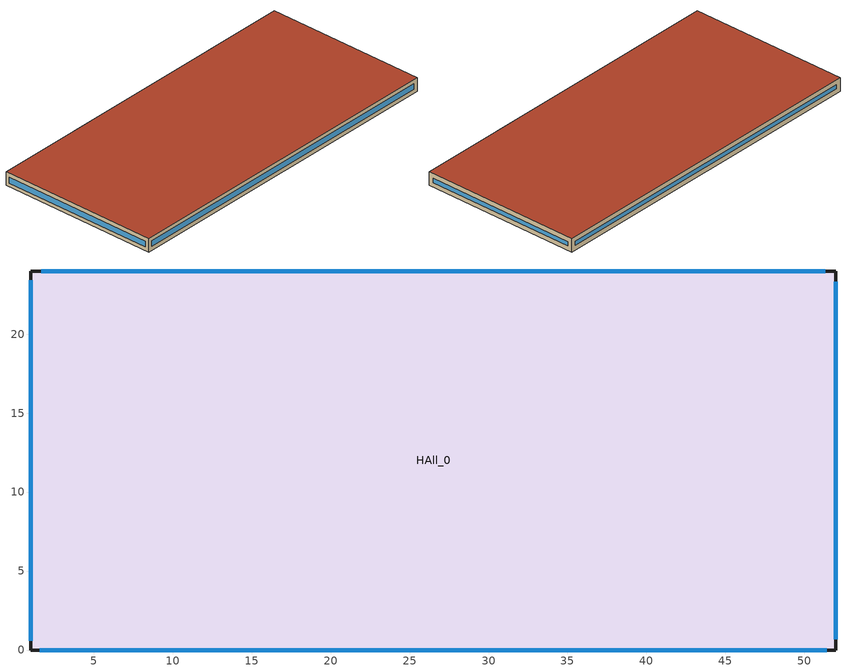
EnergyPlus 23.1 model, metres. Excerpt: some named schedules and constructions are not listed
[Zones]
HAll_0
 floor ground (HAll_0:f4UnderGroundSlabCF): 1,0 1,24 52,24 52,0 z0
 wall outside (90.1-2019 Nonresidential CZ 0 Exterior Wall (Mass)): 1,0 52,0 52,24 1,24 1,0 z0:2
 window (90.1-2019 Nonresidential CZ 0 Glazing (Operable)): 1.59,0 51.41,0 z0.59:1.41; 52,0.68 52,23.32 z0.68:1.32; 51.31,24 1.69,24 z0.69:1.31; 1,23.42 1,0.58 z0.58:1.42
 roof outside (90.1-2019 Nonresidential CZ 0 Exterior Roof (Mass)): 1,0 52,0 52,24 1,24 z2
[Schedule:Day:Hourly]
5f7085f9-d81e-4fdd-a755-62407ee3f578: Fraction, 1, 1, 1, 1, 1, 1, 1, 1, 0, 0, 0, 0, 0, 0, 0, 0, 0, 0, 0, 0, 0, 1, 1, 1
fb4a1b5d-555e-4ec9-8b60-57d557176854: Fraction, 0, 0, 0, 0, 0, 1, 1, 1, 0, 0, 0, 1, 1, 1, 1, 1, 0, 0, 0, 0, 0, 0, 0, 0
19a7f83b-e660-41ee-8ccb-a558f2871e16: Fraction, 1, 1, 1, 1, 1, 1, 1, 1, 0, 0, 0, 1, 1, 1, 1, 0, 0, 0, 1, 1, 1, 1, 1, 1
8550672b-3ed4-45ce-bbcf-0441a2c42aba: Fraction, 1, 1, 1, 1, 1, 1, 1, 1, 0, 0, 1, 1, 1, 1, 1, 1, 1, 0, 0, 0, 0, 0, 0, 1
977b7dbc-2c3e-42a6-bd34-eabaafdb6d00: Fraction, 1, 1, 1, 1, 1, 1, 1, 1, 1, 0, 0, 0, 0, 0, 0, 0, 1, 1, 1, 1, 1, 1, 1, 1
344c74bd-3ecf-4989-98bc-7c40cf6f06be: Fraction, 1, 1, 1, 1, 1, 1, 1, 1, 1, 0, 0, 0, 0, 0, 0, 0, 0, 0, 0, 1, 1, 1, 1, 1
5b9080c7-9ef5-4d03-9a2b-0ac2a8ccbbf5: Fraction, 1, 1, 1, 1, 1, 1, 1, 1, 1, 0, 0, 0, 0, 0, 0, 0, 0, 0, 0, 0, 0, 1, 1, 1
dbce2baf-12e2-4cc3-8f36-b0b805097ff1: Fraction, 1, 1, 1, 1, 1, 1, 1, 1, 0, 0, 1, 1, 1, 1, 1, 1, 1, 1, 0, 0, 0, 0, 1, 1
32ea4f3c-a270-49cc-9348-df2779937ed1: Fraction, 1, 1, 1, 1, 1, 1, 1, 1, 0, 0, 1, 0, 0, 0, 1, 1, 1, 1, 1, 1, 1, 1, 1, 1
40146211-d6a0-4e41-90d7-6a8539066ca7: Fraction, 1, 1, 1, 1, 1, 1, 1, 1, 0, 0, 0, 0, 0, 0, 0, 0, 0, 1, 1, 1, 1, 1, 1, 1
ff23376d-4839-47db-8ab6-d2bce42a6085: Fraction, 1, 1, 1, 1, 1, 1, 1, 1, 0, 0, 0, 1, 1, 0, 0, 0, 0, 0, 0, 0, 1, 1, 1, 1
4e3ef9d9-835c-44e0-be4d-76f051a1646a: Fraction, 1, 1, 1, 1, 1, 1, 1, 1, 0, 0, 1, 1, 1, 1, 0, 0, 1, 0, 0, 0, 0, 1, 1, 1
9414eb06-514c-4d13-92f9-f82d878efbe1: Fraction, 1, 1, 1, 1, 1, 1, 1, 1, 1, 0, 1, 1, 1, 1, 1, 1, 1, 0, 0, 0, 0, 0, 1, 1
11144348-c454-4507-9e12-24ccada0b4a9: Fraction, 1, 1, 1, 1, 1, 1, 1, 1, 0, 0, 1, 1, 1, 0, 1, 1, 0, 0, 1, 1, 1, 1, 1, 1
10e51499-276d-4e95-b5de-7d75d311c201: Fraction, 1, 1, 1, 1, 1, 1, 1, 1, 1, 0, 0, 0, 0, 1, 0, 0, 0, 0, 0, 0, 0, 1, 1, 1
96407e8a-2b83-4d69-baab-1d926dc73613: Fraction, 1, 1, 1, 1, 1, 1, 1, 1, 0, 0, 0, 1, 1, 1, 1, 0, 0, 0, 0, 0, 0, 0, 0, 0
e52df86a-dcea-468c-a492-a27ebc7d4630: Fraction, 0, 1, 1, 1, 1, 1, 1, 0, 0, 0, 1, 1, 1, 1, 0, 0, 0, 0, 0, 0, 1, 1, 1, 0
e10e3723-38aa-4e6f-9446-7b8ab2c389b9: Fraction, 0, 0, 0, 0, 0, 0, 0, 0, 0, 0, 0, 1, 1, 0, 0, 1, 0, 0, 0, 0, 0, 0, 0, 0
de625600-2630-450b-bf94-413c2b4e0ca5: Fraction, 0, 0, 0, 0, 0, 0, 0, 0, 0, 0, 0, 1, 1, 1, 1, 0, 0, 0, 0, 0, 0, 0, 0, 0
f83f972c-3e50-4314-b270-71f2d6495a71: Fraction, 0, 0, 0, 0, 0, 0, 0, 0, 0, 0, 0, 1, 0, 0, 0, 0, 0, 0, 0, 0, 0, 0, 0, 0
b9f40299-89bf-4c91-a7e6-7789d7a1c2bf: Fraction, 0, 0, 0, 0, 1, 0, 0, 0, 0, 0, 0, 1, 1, 1, 0, 0, 0, 0, 0, 0, 0, 0, 0, 0
f5bc5c03-eea9-4041-ba49-052c0d28f203: Fraction, 0, 0, 0, 0, 1, 0, 0, 0, 0, 0, 0, 1, 1, 1, 0, 1, 1, 1, 0, 0, 1, 1, 1, 1
cb3c5213-bd46-4990-808e-e17a6befc1b8: Fraction, 1, 1, 1, 1, 1, 1, 1, 1, 1, 1, 1, 1, 1, 1, 1, 1, 1, 1, 1, 1, 1, 1, 1, 1
29f2be59-df4d-42e2-a8cb-44ed6ed329a9: Fraction, 1, 1, 1, 0, 1, 1, 1, 1, 0, 1, 1, 1, 1, 1, 1, 1, 1, 1, 1, 1, 1, 1, 1, 1
966f9c6a-f678-46bd-ac63-e450ae0a3f10: Fraction, 1, 1, 1, 1, 1, 1, 1, 1, 1, 0, 0, 0, 1, 1, 0, 0, 1, 1, 1, 1, 1, 1, 1, 1
92ada427-f7a8-4f6a-b1a4-c4b7cbf0c0a7: Fraction, 1, 1, 1, 1, 1, 1, 1, 1, 1, 0, 0, 1, 1, 0, 1, 0, 1, 1, 0, 1, 0, 0, 1, 0
5bc5e488-c591-4789-996f-310478921488: Fraction, 0, 1, 1, 1, 1, 1, 1, 1, 1, 1, 1, 1, 1, 0, 0, 0, 0, 0, 0, 0, 1, 1, 1, 1
67445a11-18f8-42c3-9e50-4d7db344f27a: Fraction, 1, 1, 1, 1, 1, 1, 1, 1, 1, 1, 1, 1, 0, 0, 0, 0, 0, 0, 0, 1, 1, 1, 1, 1
eb6c9f04-9150-4954-b808-6a6f0db22ab0: Fraction, 1, 1, 1, 1, 1, 1, 1, 1, 1, 1, 1, 1, 1, 1, 0, 1, 1, 1, 0, 1, 1, 1, 1, 1
c73a9c35-066f-4931-b5e0-4ce94ff2eb65: Fraction, 1, 1, 1, 1, 1, 1, 1, 1, 1, 0, 0, 0, 0, 0, 0, 0, 0, 0, 0, 0, 1, 1, 1, 1
f66f2df2-6d93-499b-9771-78c02d06b174: Fraction, 1, 1, 1, 1, 1, 1, 1, 1, 0, 0, 0, 0, 1, 1, 1, 1, 0, 0, 0, 0, 0, 0, 1, 0
1a3fd70a-0391-4bcf-b3b2-2da57a59db3e: Fraction, 1, 1, 1, 1, 1, 1, 1, 1, 1, 1, 0, 1, 1, 1, 1, 0, 0, 0, 0, 0, 1, 1, 1, 0
02453d62-792c-426e-aca4-4d83af24513c: Fraction, 1, 1, 1, 1, 1, 1, 1, 1, 1, 0, 0, 0, 0, 1, 1, 1, 1, 1, 1, 1, 1, 1, 1, 1
056b0ba1-0041-4a49-aa7c-b7941506bfc3: Fraction, 1, 1, 1, 1, 1, 1, 1, 1, 1, 1, 0, 0, 0, 0, 0, 0, 0, 1, 0, 1, 1, 1, 1, 1
5f3c5c3e-04b9-42a0-a665-2cdc0a8a1c2a: Fraction, 1, 1, 1, 1, 1, 1, 1, 1, 0, 0, 0, 0, 0, 0, 0, 0, 0, 0, 0, 1, 1, 1, 1, 1
d55549e6-b15c-4e4b-8d07-89d56fbcbc2f: Fraction, 1, 1, 1, 1, 1, 1, 1, 1, 0, 0, 0, 0, 1, 0, 1, 0, 1, 1, 1, 1, 0, 1, 1, 1
40aacbfb-a829-45b8-97a8-5471069c847e: Fraction, 1, 1, 1, 1, 1, 1, 1, 1, 0, 0, 0, 0, 1, 0, 0, 0, 0, 0, 0, 0, 0, 1, 1, 1
9a60a5e6-7ad2-4ca5-a70d-b9e9718fd8f9: Fraction, 1, 1, 1, 1, 1, 1, 1, 1, 0, 0, 0, 1, 0, 1, 1, 0, 0, 0, 0, 0, 0, 0, 0, 1
4c0f5c3d-72d3-4368-96dd-3e7ea4adacd0: Fraction, 1, 1, 0, 0, 1, 1, 0, 1, 0, 0, 0, 0, 1, 0, 0, 0, 0, 0, 0, 0, 0, 0, 0, 0
490f1701-65af-401c-ae95-c57f11279007: Fraction, 0, 0, 1, 0, 0, 0, 1, 0, 0, 0, 0, 0, 0, 1, 1, 0, 0, 0, 0, 0, 0, 0, 0, 0
7166de3c-c3f0-46d3-a79f-29baa2418fac: Fraction, 0, 0, 0, 0, 0, 0, 0, 0, 0, 0, 0, 1, 1, 1, 1, 1, 0, 0, 0, 0, 0, 0, 1, 0
0a1f8736-457f-4c55-adee-e0e194336866: Fraction, 1, 1, 0, 0, 1, 0, 0, 1, 0, 0, 0, 1, 1, 1, 1, 0, 0, 0, 0, 0, 0, 0, 0, 0
bfd79e29-c403-4305-9304-bf6279ca6eb9: Fraction, 0, 1, 0, 1, 1, 1, 1, 1, 0, 0, 0, 1, 1, 1, 1, 1, 0, 0, 0, 0, 0, 0, 0, 0
c16cd673-d1da-42bb-9c33-3edbd8e8abbb: Fraction, 0, 1, 1, 1, 1, 1, 1, 1, 0, 0, 0, 0, 1, 1, 1, 1, 0, 0, 0, 0, 0, 0, 0, 0
14f16373-376c-4a40-a9ad-91c2fe55bbca: Fraction, 0, 0, 0, 1, 1, 0, 0, 1, 0, 0, 0, 1, 1, 1, 1, 1, 0, 0, 0, 0, 0, 0, 0, 0
0cb612e6-fd2b-48de-b2c2-95e1810d9143: Fraction, 0, 1, 1, 1, 1, 0, 0, 1, 0, 0, 0, 0, 0, 0, 0, 0, 0, 0, 0, 0, 0, 0, 1, 1
3009efc9-07eb-4658-8093-69638a13fa1a: Fraction, 1, 0, 0, 0, 0, 0, 0, 0, 1, 1, 1, 1, 1, 1, 1, 1, 1, 1, 1, 1, 1, 1, 1, 1
bc7003b4-8e12-447a-8aa3-430042e08557: Fraction, 0, 0, 1, 0, 0, 0, 0, 0, 1, 0, 0, 0, 0, 0, 0, 0, 0, 0, 1, 1, 1, 1, 1, 1
3bf0d2d0-a762-477b-a9ef-82b0c077de7a: Fraction, 1, 1, 1, 1, 1, 1, 1, 1, 1, 0, 0, 1, 1, 0, 0, 1, 1, 1, 1, 1, 1, 0, 0, 0
94d57a06-6f84-4e6e-ab4a-5fd7a41e660f: Fraction, 0, 0, 0, 0, 0, 0, 1, 1, 1, 1, 0, 0, 0, 0, 0, 0, 0, 0, 1, 1, 1, 1, 1, 1
8351df8b-3f11-4772-aa38-dfdf91e78778: Fraction, 1, 1, 1, 1, 1, 1, 1, 1, 1, 1, 0, 0, 0, 0, 0, 0, 0, 0, 1, 1, 1, 1, 1, 1
3183f930-96b3-4413-90fb-2e2da2acb622: Fraction, 1, 1, 1, 0, 0, 0, 1, 1, 1, 1, 1, 1, 0, 0, 1, 1, 0, 0, 1, 1, 1, 0, 0, 0
f7dd2ae6-302f-4c40-8d06-925e37e3f54d: Fraction, 0, 0, 0, 0, 0, 0, 0, 0, 1, 0, 0, 0, 1, 1, 1, 1, 1, 1, 1, 1, 1, 1, 1, 0
3bb5e0a1-bfed-4bdf-bac4-13a96a22a064: Fraction, 0, 0, 0, 0, 0, 0, 0, 0, 0, 1, 1, 1, 0, 0, 0, 0, 1, 1, 1, 1, 1, 1, 0, 0
ec145504-2a5d-41f9-ae05-8b389f7d6122: Fraction, 0, 0, 0, 0, 0, 0, 0, 0, 1, 1, 0, 0, 0, 0, 0, 0, 0, 1, 1, 1, 1, 1, 1, 1
cf44cc60-4ffb-42e7-ad85-8c0862c1a3bc: Fraction, 0, 0, 0, 0, 0, 0, 0, 0, 1, 1, 0, 0, 0, 0, 1, 1, 0, 0, 0, 0, 0, 0, 0, 0
078e2bb9-39c9-43da-b259-c3cf77d9e210: Fraction, 0, 0, 0, 0, 0, 0, 0, 0, 1, 1, 0, 0, 0, 0, 1, 1, 1, 0, 0, 0, 0, 0, 0, 0
dc01ef44-4e05-4dae-9d99-e91d1f7d82e0: Fraction, 1, 1, 1, 1, 0, 0, 0, 0, 1, 1, 1, 1, 1, 1, 1, 1, 1, 1, 1, 1, 1, 1, 0, 0
057dcee0-3406-40d9-815c-4b0390044163: Fraction, 0, 0, 0, 0, 0, 0, 0, 0, 0, 0, 0, 0, 0, 0, 0, 0, 0, 0, 0, 1, 1, 1, 1, 1
aebd9fd3-8099-46d6-aa62-40efa9ab44cd: Fraction, 1, 1, 1, 1, 1, 1, 1, 1, 1, 1, 0, 0, 0, 0, 0, 1, 1, 1, 1, 1, 1, 0, 0, 0
045aab5a-5850-4ade-86ad-fc8af5e0411d: Fraction, 0, 0, 0, 0, 0, 0, 0, 0, 0, 1, 1, 1, 0, 0, 0, 0, 0, 1, 1, 1, 1, 1, 1, 1
b85e24ed-45bf-46cb-8f6e-152a4ef5a453: Fraction, 1, 0, 1, 1, 1, 0, 0, 0, 1, 1, 0, 0, 0, 1, 1, 1, 1, 1, 1, 1, 1, 1, 1, 1
3555deef-1269-4b98-a423-1f264135267a: Fraction, 0, 0, 0, 0, 0, 0, 0, 0, 0, 1, 1, 1, 1, 1, 1, 1, 0, 0, 1, 1, 1, 1, 1, 1
a7b959af-ec1c-4fc4-9235-ddf9c6796d9b: Fraction, 1, 1, 1, 0, 0, 1, 1, 1, 1, 0, 0, 0, 1, 1, 1, 1, 1, 1, 1, 1, 1, 1, 1, 1
003c15c4-5e5d-4692-b0fe-142f4419f0aa: Fraction, 1, 1, 1, 1, 1, 1, 1, 1, 1, 0, 0, 0, 1, 1, 1, 1, 1, 1, 1, 1, 0, 0, 0, 0
6b4fe9c1-c314-48a8-9938-42ed1aba2960: Fraction, 0, 0, 0, 0, 0, 0, 0, 0, 1, 1, 0, 0, 0, 0, 0, 0, 0, 0, 0, 1, 1, 1, 1, 1
9e795ef8-cd1e-483a-9b05-980796d8f90f: Fraction, 1, 0, 0, 0, 0, 0, 1, 1, 1, 0, 0, 0, 0, 0, 0, 0, 0, 1, 1, 1, 1, 1, 1, 1
d9a18b17-1afc-471c-a5ca-a39f4fd461ba: Fraction, 1, 0, 0, 0, 0, 0, 0, 0, 0, 1, 1, 0, 0, 0, 0, 0, 1, 1, 1, 1, 1, 1, 1, 1
28323730-17da-4746-a9b7-c516664bf8d6: Fraction, 1, 1, 1, 1, 1, 1, 1, 1, 1, 1, 1, 1, 0, 0, 0, 0, 1, 1, 1, 1, 1, 1, 1, 0
7bb880ba-e9dc-4c23-a06e-1b6ceb9aacfd: Fraction, 1, 1, 1, 1, 1, 1, 1, 1, 1, 1, 1, 1, 0, 0, 0, 0, 0, 0, 1, 1, 1, 1, 1, 1
981a8e82-037b-40ed-a835-1ab5e54cb3de: Fraction, 1, 1, 0, 0, 0, 0, 0, 0, 1, 1, 1, 1, 1, 1, 1, 1, 1, 1, 1, 1, 1, 1, 1, 1
b5d641c4-f6e8-41c4-b689-d65afc8d81f0: Fraction, 1, 1, 1, 1, 1, 1, 1, 1, 1, 1, 1, 1, 1, 1, 1, 1, 1, 1, 1, 1, 1, 1, 0, 0
a4c372d7-3e55-49d8-a229-f33565d2cd01: Fraction, 1, 1, 1, 0, 0, 0, 0, 0, 0, 1, 1, 1, 1, 1, 1, 1, 0, 1, 1, 1, 1, 1, 1, 1
7ff84297-5cb1-4502-b943-4a38825a9b95: Fraction, 1, 1, 1, 0, 0, 0, 0, 0, 1, 1, 0, 0, 0, 0, 0, 0, 0, 1, 1, 1, 1, 1, 1, 1
e1c0f38c-46ca-4038-ae50-58aed19cf1f7: Fraction, 1, 0, 0, 0, 0, 0, 0, 1, 1, 1, 0, 0, 0, 0, 0, 0, 0, 0, 1, 1, 1, 1, 1, 1
286eab24-b731-4be4-bf35-042fb8164575: Fraction, 1, 0, 0, 0, 0, 0, 0, 0, 0, 0, 0, 1, 0, 0, 0, 0, 0, 0, 1, 1, 1, 1, 1, 1
c47d5c36-f68a-4bf5-aaef-cba60aa86615: Fraction, 1, 0, 1, 0, 1, 1, 1, 0, 1, 1, 0, 0, 0, 0, 0, 0, 0, 0, 0, 1, 0, 0, 1, 1
b1539c54-1bb4-4671-8ed5-be47de6aa727: Fraction, 1, 1, 1, 1, 1, 1, 1, 1, 1, 1, 0, 0, 0, 0, 0, 0, 0, 0, 0, 0, 1, 1, 1, 1
9070c13c-9b74-4c1b-b880-3771dfd29290: Fraction, 1, 1, 1, 1, 1, 1, 1, 1, 1, 1, 0, 1, 1, 0, 0, 0, 0, 0, 0, 1, 1, 1, 1, 1
f58cc68c-e15a-4fd6-a3f3-6b25f6dd51b1: Fraction, 1, 1, 1, 0, 0, 1, 1, 1, 1, 0, 0, 0, 0, 1, 1, 1, 1, 1, 1, 1, 1, 1, 0, 1
f3a95807-4108-4633-9c06-6dc2ee20149b: Fraction, 1, 0, 0, 0, 0, 1, 0, 0, 1, 1, 1, 1, 0, 0, 0, 0, 0, 0, 0, 1, 1, 1, 1, 1
3571b157-2f95-4ed0-b379-31e3d582ef51: Fraction, 1, 0, 1, 1, 0, 1, 0, 1, 1, 0, 0, 0, 0, 0, 0, 0, 0, 0, 0, 0, 1, 1, 1, 1
5b7a5759-2958-4bd3-b5bd-b12c8fdde0da: Fraction, 1, 1, 1, 1, 1, 1, 1, 0, 1, 0, 1, 1, 0, 0, 0, 1, 1, 0, 1, 1, 1, 1, 1, 1
7666cc71-9875-4be2-b292-bb80baa5b3f3: Fraction, 1, 1, 1, 0, 0, 0, 0, 1, 1, 1, 1, 0, 0, 0, 0, 0, 0, 1, 1, 1, 1, 1, 1, 1
6952db04-bedc-455d-90e9-025ad9bcb754: Fraction, 1, 0, 1, 1, 1, 1, 1, 1, 1, 0, 0, 0, 0, 0, 0, 0, 0, 0, 0, 1, 0, 1, 1, 1
7848090d-b488-4077-8a4b-8d4c75d3377b: Fraction, 1, 1, 1, 1, 1, 1, 1, 1, 1, 1, 1, 0, 0, 0, 0, 0, 0, 1, 0, 0, 0, 0, 0, 1
c08326b9-e513-42fd-8998-4adeafc170e5: Fraction, 1, 0, 0, 1, 0, 1, 1, 0, 1, 1, 1, 0, 0, 0, 1, 1, 0, 1, 1, 0, 0, 0, 0, 1
ab763507-bd59-4ddc-bb5f-140f7b922ecc: Fraction, 0, 0, 0, 0, 0, 0, 0, 0, 1, 1, 1, 0, 0, 0, 0, 0, 0, 0, 1, 1, 1, 1, 0, 0
d27fc271-004d-41eb-a20e-53cffb595038: Fraction, 1, 0, 1, 1, 0, 0, 0, 0, 1, 1, 0, 0, 0, 1, 1, 1, 1, 0, 1, 0, 0, 1, 0, 0
04305c4f-1cc7-4e38-a3e4-4e2f92474f94: Fraction, 0, 0, 0, 0, 1, 1, 1, 1, 1, 1, 1, 0, 0, 1, 0, 0, 0, 0, 0, 1, 1, 1, 1, 1
c6bb6d3d-b685-420a-820a-7f87fe7aeb42: Fraction, 1, 1, 1, 1, 0, 0, 0, 0, 0, 1, 0, 0, 0, 1, 0, 0, 0, 1, 1, 1, 1, 1, 1, 1
5c9a5973-6017-4008-ab3e-2eed38c22316: Fraction, 1, 0, 0, 0, 0, 0, 0, 0, 1, 1, 1, 0, 0, 0, 0, 0, 1, 1, 1, 1, 1, 1, 1, 1
7a85c417-896a-4c9a-8263-54b926fe971f: Fraction, 1, 1, 1, 1, 1, 1, 1, 1, 1, 1, 1, 0, 0, 1, 0, 0, 0, 0, 1, 1, 1, 1, 1, 1
8f1a5257-c7e1-47f0-b218-ddb079553704: Fraction, 1, 1, 1, 1, 1, 1, 1, 1, 1, 0, 1, 0, 0, 0, 0, 0, 0, 0, 1, 1, 1, 1, 1, 1
5eac7226-8597-488c-b4c6-cc7fed60ca61: Fraction, 1, 1, 1, 1, 1, 1, 1, 1, 1, 1, 0, 0, 0, 1, 0, 0, 0, 0, 1, 1, 1, 1, 1, 1
22d0f448-54de-44b1-8f9d-8f612025a89f: Fraction, 1, 1, 1, 1, 1, 1, 0, 0, 0, 1, 0, 1, 1, 1, 1, 1, 1, 1, 1, 0, 1, 1, 1, 1
0f209aa8-0d2e-4e94-be65-e1243a9b21fe: Fraction, 0, 1, 1, 1, 0, 1, 1, 1, 1, 1, 0, 0, 1, 0, 0, 0, 0, 1, 1, 1, 1, 1, 1, 1
e0fc2e15-4594-4eaa-8097-222f28d2751e: Fraction, 1, 1, 1, 1, 1, 1, 1, 1, 1, 0, 0, 0, 1, 1, 0, 0, 0, 0, 1, 1, 1, 1, 1, 1
8bae0c8a-4ef8-4fc7-8f47-857d85e7d28d: Fraction, 1, 1, 1, 1, 1, 1, 1, 1, 1, 0, 0, 0, 1, 1, 0, 0, 0, 1, 1, 1, 1, 1, 1, 1
ec6b128c-ec47-4af5-a2f4-07374745b84f: Fraction, 1, 1, 1, 1, 0, 1, 1, 1, 1, 1, 0, 0, 0, 0, 0, 0, 0, 0, 1, 1, 1, 1, 0, 1
d926bde4-8094-4f9a-abc5-5d6583a4a913: Fraction, 1, 0, 0, 0, 0, 0, 0, 1, 1, 1, 0, 0, 0, 1, 1, 1, 1, 1, 0, 0, 0, 0, 0, 0
7757bfb8-06e1-48fc-8504-05fa0be44bfa: Fraction, 0, 0, 0, 0, 0, 0, 1, 1, 1, 1, 0, 0, 0, 1, 0, 0, 0, 0, 1, 1, 1, 1, 1, 1
6de5c596-79d9-4379-a643-07ed7a25836a: Fraction, 1, 0, 0, 0, 0, 0, 0, 0, 1, 1, 1, 1, 1, 1, 0, 0, 1, 1, 1, 1, 1, 1, 1, 1
39aa2016-e66b-4d1d-af39-bad940e8fb58: Fraction, 0, 1, 0, 0, 0, 0, 0, 0, 1, 1, 0, 0, 0, 0, 0, 0, 0, 0, 0, 0, 0, 0, 0, 0
a409f1da-2d8b-40d4-b9b9-c976ac5e4441: Fraction, 0, 0, 0, 0, 0, 0, 0, 0, 0, 0, 1, 1, 0, 1, 1, 1, 1, 1, 1, 1, 1, 1, 1, 0
87a48f81-eabd-44ed-ba65-d6a8be15dcae: Fraction, 0, 0, 0, 0, 0, 0, 0, 0, 1, 1, 1, 1, 1, 1, 0, 0, 1, 1, 1, 1, 0, 1, 1, 0
40054b8e-eead-46cd-804e-e628d3dcf51a: Fraction, 0, 0, 0, 0, 0, 0, 0, 0, 1, 1, 1, 1, 1, 1, 0, 0, 1, 1, 1, 1, 1, 1, 1, 1
6ed8ba3a-e9e1-45ab-b1c0-e946885e0616: Fraction, 1, 0, 1, 0, 0, 0, 0, 0, 1, 1, 1, 0, 0, 0, 1, 1, 1, 1, 1, 1, 1, 1, 1, 1
8111dad7-113d-4024-8f71-96a2335ab49a: Fraction, 1, 0, 0, 0, 0, 0, 0, 0, 0, 1, 1, 0, 0, 0, 0, 0, 0, 1, 1, 1, 1, 1, 1, 1
38e6ac58-a67d-49d2-a460-cbe9974ed52a: Fraction, 1, 1, 1, 0, 0, 0, 0, 0, 1, 1, 1, 0, 0, 0, 0, 0, 0, 0, 0, 1, 1, 1, 1, 1
0afbaf43-2311-4f7a-b48e-01c8cd5715eb: Fraction, 1, 1, 1, 0, 0, 0, 0, 0, 1, 1, 0, 0, 0, 1, 0, 0, 0, 1, 0, 0, 0, 0, 0, 0
40bc0211-8ec3-4328-b7eb-4a0e263f707d: Fraction, 0, 1, 0, 0, 0, 0, 0, 0, 1, 1, 1, 1, 0, 1, 0, 1, 1, 1, 1, 1, 1, 1, 1, 1
4e8af0d2-c720-48c1-9f7a-a2a8ca247a06: Fraction, 1, 1, 1, 1, 1, 1, 1, 1, 1, 1, 1, 1, 1, 0, 0, 0, 1, 1, 1, 1, 1, 1, 1, 1
e688abfd-07bc-467e-bd9b-93ceda20d97c: Fraction, 1, 1, 1, 1, 0, 1, 1, 1, 1, 1, 1, 0, 0, 0, 0, 0, 0, 1, 1, 1, 1, 1, 1, 1
a3220bfa-cda5-42ba-92b5-16ea6ab92d8b: Fraction, 1, 1, 1, 1, 0, 1, 1, 1, 1, 0, 0, 1, 1, 0, 0, 0, 0, 0, 0, 0, 0, 0, 0, 0
d4e6e129-efa7-4fa4-9d35-10d3d1147934: Fraction, 0, 0, 0, 0, 0, 0, 0, 0, 0, 1, 1, 0, 1, 0, 0, 0, 0, 0, 0, 1, 1, 1, 1, 0
bb6334f1-c5cf-4fad-8357-fbfdeb1ebc32: Fraction, 0, 0, 0, 0, 0, 0, 0, 0, 1, 1, 1, 1, 1, 1, 0, 0, 0, 1, 1, 1, 1, 1, 1, 1
7b363351-294f-49be-bbb7-3da1502c4010: Fraction, 1, 1, 0, 1, 1, 1, 1, 0, 1, 1, 1, 1, 1, 0, 0, 0, 0, 1, 1, 1, 1, 1, 0, 1
842bade0-8345-4a5b-9918-79b726290aa1: Fraction, 1, 1, 0, 0, 0, 0, 0, 0, 1, 1, 1, 0, 0, 0, 0, 0, 0, 0, 1, 1, 1, 1, 1, 1
f260ef14-53a4-471c-a5f4-2d9294fc7f76: Fraction, 1, 1, 0, 0, 0, 0, 0, 0, 1, 1, 0, 0, 0, 0, 0, 0, 0, 0, 0, 1, 1, 1, 1, 1
ffd729ea-4ebb-403a-92f9-bcbb1affa6e2: Fraction, 1, 1, 0, 0, 0, 0, 0, 0, 1, 0, 0, 0, 0, 0, 0, 0, 0, 0, 1, 1, 1, 1, 1, 1
8807fed1-4bba-466d-a677-340682d0afd6: Fraction, 1, 1, 0, 0, 0, 0, 0, 0, 1, 1, 0, 0, 0, 0, 0, 0, 0, 0, 1, 1, 1, 1, 1, 1
[Schedule:Week:Daily]
CoolAvail_HAll_0_46: 5b9080c7-9ef5-4d03-9a2b-0ac2a8ccbbf5, 8550672b-3ed4-45ce-bbcf-0441a2c42aba, dbce2baf-12e2-4cc3-8f36-b0b805097ff1, 32ea4f3c-a270-49cc-9348-df2779937ed1, 40146211-d6a0-4e41-90d7-6a8539066ca7, ff23376d-4839-47db-8ab6-d2bce42a6085, 4e3ef9d9-835c-44e0-be4d-76f051a1646a, 5b9080c7-9ef5-4d03-9a2b-0ac2a8ccbbf5, 5b9080c7-9ef5-4d03-9a2b-0ac2a8ccbbf5, 5b9080c7-9ef5-4d03-9a2b-0ac2a8ccbbf5, 5b9080c7-9ef5-4d03-9a2b-0ac2a8ccbbf5, 5b9080c7-9ef5-4d03-9a2b-0ac2a8ccbbf5
CoolAvail_HAll_0_47: 9414eb06-514c-4d13-92f9-f82d878efbe1, 11144348-c454-4507-9e12-24ccada0b4a9, 10e51499-276d-4e95-b5de-7d75d311c201, 96407e8a-2b83-4d69-baab-1d926dc73613, e52df86a-dcea-468c-a492-a27ebc7d4630, e10e3723-38aa-4e6f-9446-7b8ab2c389b9, de625600-2630-450b-bf94-413c2b4e0ca5, 9414eb06-514c-4d13-92f9-f82d878efbe1, 9414eb06-514c-4d13-92f9-f82d878efbe1, 9414eb06-514c-4d13-92f9-f82d878efbe1, 9414eb06-514c-4d13-92f9-f82d878efbe1, 9414eb06-514c-4d13-92f9-f82d878efbe1
CoolAvail_HAll_0_48: f83f972c-3e50-4314-b270-71f2d6495a71, b9f40299-89bf-4c91-a7e6-7789d7a1c2bf, f5bc5c03-eea9-4041-ba49-052c0d28f203, cb3c5213-bd46-4990-808e-e17a6befc1b8, 29f2be59-df4d-42e2-a8cb-44ed6ed329a9, 966f9c6a-f678-46bd-ac63-e450ae0a3f10, 92ada427-f7a8-4f6a-b1a4-c4b7cbf0c0a7, f83f972c-3e50-4314-b270-71f2d6495a71, f83f972c-3e50-4314-b270-71f2d6495a71, f83f972c-3e50-4314-b270-71f2d6495a71, f83f972c-3e50-4314-b270-71f2d6495a71, f83f972c-3e50-4314-b270-71f2d6495a71
CoolAvail_HAll_0_49: 5bc5e488-c591-4789-996f-310478921488, 67445a11-18f8-42c3-9e50-4d7db344f27a, eb6c9f04-9150-4954-b808-6a6f0db22ab0, c73a9c35-066f-4931-b5e0-4ce94ff2eb65, f66f2df2-6d93-499b-9771-78c02d06b174, 1a3fd70a-0391-4bcf-b3b2-2da57a59db3e, 02453d62-792c-426e-aca4-4d83af24513c, 5bc5e488-c591-4789-996f-310478921488, 5bc5e488-c591-4789-996f-310478921488, 5bc5e488-c591-4789-996f-310478921488, 5bc5e488-c591-4789-996f-310478921488, 5bc5e488-c591-4789-996f-310478921488
CoolAvail_HAll_0_50: 056b0ba1-0041-4a49-aa7c-b7941506bfc3, 19a7f83b-e660-41ee-8ccb-a558f2871e16, 5f3c5c3e-04b9-42a0-a665-2cdc0a8a1c2a, d55549e6-b15c-4e4b-8d07-89d56fbcbc2f, 40aacbfb-a829-45b8-97a8-5471069c847e, 9a60a5e6-7ad2-4ca5-a70d-b9e9718fd8f9, 4c0f5c3d-72d3-4368-96dd-3e7ea4adacd0, 056b0ba1-0041-4a49-aa7c-b7941506bfc3, 056b0ba1-0041-4a49-aa7c-b7941506bfc3, 056b0ba1-0041-4a49-aa7c-b7941506bfc3, 056b0ba1-0041-4a49-aa7c-b7941506bfc3, 056b0ba1-0041-4a49-aa7c-b7941506bfc3
CoolAvail_HAll_0_51: 490f1701-65af-401c-ae95-c57f11279007, 7166de3c-c3f0-46d3-a79f-29baa2418fac, 0a1f8736-457f-4c55-adee-e0e194336866, bfd79e29-c403-4305-9304-bf6279ca6eb9, c16cd673-d1da-42bb-9c33-3edbd8e8abbb, 14f16373-376c-4a40-a9ad-91c2fe55bbca, fb4a1b5d-555e-4ec9-8b60-57d557176854, 490f1701-65af-401c-ae95-c57f11279007, 490f1701-65af-401c-ae95-c57f11279007, 490f1701-65af-401c-ae95-c57f11279007, 490f1701-65af-401c-ae95-c57f11279007, 490f1701-65af-401c-ae95-c57f11279007
CoolAvail_HAll_0_52: 0cb612e6-fd2b-48de-b2c2-95e1810d9143, 0cb612e6-fd2b-48de-b2c2-95e1810d9143, 0cb612e6-fd2b-48de-b2c2-95e1810d9143, 0cb612e6-fd2b-48de-b2c2-95e1810d9143, 0cb612e6-fd2b-48de-b2c2-95e1810d9143, 0cb612e6-fd2b-48de-b2c2-95e1810d9143, 0cb612e6-fd2b-48de-b2c2-95e1810d9143, 0cb612e6-fd2b-48de-b2c2-95e1810d9143, 0cb612e6-fd2b-48de-b2c2-95e1810d9143, 0cb612e6-fd2b-48de-b2c2-95e1810d9143, 0cb612e6-fd2b-48de-b2c2-95e1810d9143, 0cb612e6-fd2b-48de-b2c2-95e1810d9143
NatVentAvail_HAll_0_17: bc7003b4-8e12-447a-8aa3-430042e08557, 3bf0d2d0-a762-477b-a9ef-82b0c077de7a, 94d57a06-6f84-4e6e-ab4a-5fd7a41e660f, 8351df8b-3f11-4772-aa38-dfdf91e78778, 3183f930-96b3-4413-90fb-2e2da2acb622, f7dd2ae6-302f-4c40-8d06-925e37e3f54d, 3bb5e0a1-bfed-4bdf-bac4-13a96a22a064, bc7003b4-8e12-447a-8aa3-430042e08557, bc7003b4-8e12-447a-8aa3-430042e08557, bc7003b4-8e12-447a-8aa3-430042e08557, bc7003b4-8e12-447a-8aa3-430042e08557, bc7003b4-8e12-447a-8aa3-430042e08557
NatVentAvail_HAll_0_18: ec145504-2a5d-41f9-ae05-8b389f7d6122, cf44cc60-4ffb-42e7-ad85-8c0862c1a3bc, 078e2bb9-39c9-43da-b259-c3cf77d9e210, ec145504-2a5d-41f9-ae05-8b389f7d6122, dc01ef44-4e05-4dae-9d99-e91d1f7d82e0, 057dcee0-3406-40d9-815c-4b0390044163, aebd9fd3-8099-46d6-aa62-40efa9ab44cd, ec145504-2a5d-41f9-ae05-8b389f7d6122, ec145504-2a5d-41f9-ae05-8b389f7d6122, ec145504-2a5d-41f9-ae05-8b389f7d6122, ec145504-2a5d-41f9-ae05-8b389f7d6122, ec145504-2a5d-41f9-ae05-8b389f7d6122
NatVentAvail_HAll_0_19: 045aab5a-5850-4ade-86ad-fc8af5e0411d, b85e24ed-45bf-46cb-8f6e-152a4ef5a453, 3555deef-1269-4b98-a423-1f264135267a, a7b959af-ec1c-4fc4-9235-ddf9c6796d9b, 003c15c4-5e5d-4692-b0fe-142f4419f0aa, 6b4fe9c1-c314-48a8-9938-42ed1aba2960, 9e795ef8-cd1e-483a-9b05-980796d8f90f, 045aab5a-5850-4ade-86ad-fc8af5e0411d, 045aab5a-5850-4ade-86ad-fc8af5e0411d, 045aab5a-5850-4ade-86ad-fc8af5e0411d, 045aab5a-5850-4ade-86ad-fc8af5e0411d, 045aab5a-5850-4ade-86ad-fc8af5e0411d
NatVentAvail_HAll_0_20: d9a18b17-1afc-471c-a5ca-a39f4fd461ba, 28323730-17da-4746-a9b7-c516664bf8d6, 045aab5a-5850-4ade-86ad-fc8af5e0411d, 7bb880ba-e9dc-4c23-a06e-1b6ceb9aacfd, 981a8e82-037b-40ed-a835-1ab5e54cb3de, b5d641c4-f6e8-41c4-b689-d65afc8d81f0, a4c372d7-3e55-49d8-a229-f33565d2cd01, d9a18b17-1afc-471c-a5ca-a39f4fd461ba, d9a18b17-1afc-471c-a5ca-a39f4fd461ba, d9a18b17-1afc-471c-a5ca-a39f4fd461ba, d9a18b17-1afc-471c-a5ca-a39f4fd461ba, d9a18b17-1afc-471c-a5ca-a39f4fd461ba
NatVentAvail_HAll_0_21: 7ff84297-5cb1-4502-b943-4a38825a9b95, 3009efc9-07eb-4658-8093-69638a13fa1a, e1c0f38c-46ca-4038-ae50-58aed19cf1f7, 977b7dbc-2c3e-42a6-bd34-eabaafdb6d00, 286eab24-b731-4be4-bf35-042fb8164575, c47d5c36-f68a-4bf5-aaef-cba60aa86615, b1539c54-1bb4-4671-8ed5-be47de6aa727, 7ff84297-5cb1-4502-b943-4a38825a9b95, 7ff84297-5cb1-4502-b943-4a38825a9b95, 7ff84297-5cb1-4502-b943-4a38825a9b95, 7ff84297-5cb1-4502-b943-4a38825a9b95, 7ff84297-5cb1-4502-b943-4a38825a9b95
NatVentAvail_HAll_0_22: 40146211-d6a0-4e41-90d7-6a8539066ca7, 9070c13c-9b74-4c1b-b880-3771dfd29290, f58cc68c-e15a-4fd6-a3f3-6b25f6dd51b1, f3a95807-4108-4633-9c06-6dc2ee20149b, 3571b157-2f95-4ed0-b379-31e3d582ef51, 5b9080c7-9ef5-4d03-9a2b-0ac2a8ccbbf5, 5f7085f9-d81e-4fdd-a755-62407ee3f578, 40146211-d6a0-4e41-90d7-6a8539066ca7, 40146211-d6a0-4e41-90d7-6a8539066ca7, 40146211-d6a0-4e41-90d7-6a8539066ca7, 40146211-d6a0-4e41-90d7-6a8539066ca7, 40146211-d6a0-4e41-90d7-6a8539066ca7
NatVentAvail_HAll_0_23: 5b7a5759-2958-4bd3-b5bd-b12c8fdde0da, 7666cc71-9875-4be2-b292-bb80baa5b3f3, 6952db04-bedc-455d-90e9-025ad9bcb754, 7848090d-b488-4077-8a4b-8d4c75d3377b, c08326b9-e513-42fd-8998-4adeafc170e5, ab763507-bd59-4ddc-bb5f-140f7b922ecc, d27fc271-004d-41eb-a20e-53cffb595038, 5b7a5759-2958-4bd3-b5bd-b12c8fdde0da, 5b7a5759-2958-4bd3-b5bd-b12c8fdde0da, 5b7a5759-2958-4bd3-b5bd-b12c8fdde0da, 5b7a5759-2958-4bd3-b5bd-b12c8fdde0da, 5b7a5759-2958-4bd3-b5bd-b12c8fdde0da
NatVentAvail_HAll_0_24: 04305c4f-1cc7-4e38-a3e4-4e2f92474f94, c6bb6d3d-b685-420a-820a-7f87fe7aeb42, 5c9a5973-6017-4008-ab3e-2eed38c22316, 7a85c417-896a-4c9a-8263-54b926fe971f, 8f1a5257-c7e1-47f0-b218-ddb079553704, 5eac7226-8597-488c-b4c6-cc7fed60ca61, 22d0f448-54de-44b1-8f9d-8f612025a89f, 04305c4f-1cc7-4e38-a3e4-4e2f92474f94, 04305c4f-1cc7-4e38-a3e4-4e2f92474f94, 04305c4f-1cc7-4e38-a3e4-4e2f92474f94, 04305c4f-1cc7-4e38-a3e4-4e2f92474f94, 04305c4f-1cc7-4e38-a3e4-4e2f92474f94
NatVentAvail_HAll_0_25: 0f209aa8-0d2e-4e94-be65-e1243a9b21fe, e0fc2e15-4594-4eaa-8097-222f28d2751e, 344c74bd-3ecf-4989-98bc-7c40cf6f06be, 8bae0c8a-4ef8-4fc7-8f47-857d85e7d28d, ec6b128c-ec47-4af5-a2f4-07374745b84f, d926bde4-8094-4f9a-abc5-5d6583a4a913, 7757bfb8-06e1-48fc-8504-05fa0be44bfa, 0f209aa8-0d2e-4e94-be65-e1243a9b21fe, 0f209aa8-0d2e-4e94-be65-e1243a9b21fe, 0f209aa8-0d2e-4e94-be65-e1243a9b21fe, 0f209aa8-0d2e-4e94-be65-e1243a9b21fe, 0f209aa8-0d2e-4e94-be65-e1243a9b21fe
NatVentAvail_HAll_0_26: 6de5c596-79d9-4379-a643-07ed7a25836a, 39aa2016-e66b-4d1d-af39-bad940e8fb58, a409f1da-2d8b-40d4-b9b9-c976ac5e4441, 87a48f81-eabd-44ed-ba65-d6a8be15dcae, 40054b8e-eead-46cd-804e-e628d3dcf51a, 6ed8ba3a-e9e1-45ab-b1c0-e946885e0616, 8111dad7-113d-4024-8f71-96a2335ab49a, 6de5c596-79d9-4379-a643-07ed7a25836a, 6de5c596-79d9-4379-a643-07ed7a25836a, 6de5c596-79d9-4379-a643-07ed7a25836a, 6de5c596-79d9-4379-a643-07ed7a25836a, 6de5c596-79d9-4379-a643-07ed7a25836a
NatVentAvail_HAll_0_27: 38e6ac58-a67d-49d2-a460-cbe9974ed52a, 0afbaf43-2311-4f7a-b48e-01c8cd5715eb, 40bc0211-8ec3-4328-b7eb-4a0e263f707d, 4e8af0d2-c720-48c1-9f7a-a2a8ca247a06, e688abfd-07bc-467e-bd9b-93ceda20d97c, a3220bfa-cda5-42ba-92b5-16ea6ab92d8b, d4e6e129-efa7-4fa4-9d35-10d3d1147934, 38e6ac58-a67d-49d2-a460-cbe9974ed52a, 38e6ac58-a67d-49d2-a460-cbe9974ed52a, 38e6ac58-a67d-49d2-a460-cbe9974ed52a, 38e6ac58-a67d-49d2-a460-cbe9974ed52a, 38e6ac58-a67d-49d2-a460-cbe9974ed52a
NatVentAvail_HAll_0_28: bb6334f1-c5cf-4fad-8357-fbfdeb1ebc32, 7b363351-294f-49be-bbb7-3da1502c4010, 842bade0-8345-4a5b-9918-79b726290aa1, f260ef14-53a4-471c-a5f4-2d9294fc7f76, 8351df8b-3f11-4772-aa38-dfdf91e78778, ffd729ea-4ebb-403a-92f9-bcbb1affa6e2, 7ff84297-5cb1-4502-b943-4a38825a9b95, bb6334f1-c5cf-4fad-8357-fbfdeb1ebc32, bb6334f1-c5cf-4fad-8357-fbfdeb1ebc32, bb6334f1-c5cf-4fad-8357-fbfdeb1ebc32, bb6334f1-c5cf-4fad-8357-fbfdeb1ebc32, bb6334f1-c5cf-4fad-8357-fbfdeb1ebc32
NatVentAvail_HAll_0_29: 8807fed1-4bba-466d-a677-340682d0afd6, bc94a442-7747-42b0-a385-cf234d648914, 6633c185-b13e-46e9-929e-e52ef074c3ed, ea8eb697-9691-4c8f-b91e-5d640521aa52, 8351df8b-3f11-4772-aa38-dfdf91e78778, 8351df8b-3f11-4772-aa38-dfdf91e78778, 3cfe5cc4-f4f3-41bf-923e-a1d77f3c3672, 8807fed1-4bba-466d-a677-340682d0afd6, 8807fed1-4bba-466d-a677-340682d0afd6, 8807fed1-4bba-466d-a677-340682d0afd6, 8807fed1-4bba-466d-a677-340682d0afd6, 8807fed1-4bba-466d-a677-340682d0afd6
NatVentAvail_HAll_0_30: a0a614a3-7a2c-4409-9020-98d99580aefc, 5837e614-1e3d-4c60-9498-f857a12420e6, 7e4b1a1c-a79d-4f4e-8db1-88f92700faee, fb0af8ce-9509-410a-af1f-8063bfc2fc14, 1d0b470c-75ef-4a84-b8a2-f0850a565e3a, 1f0802f5-d8ec-429c-b1d2-67feaa148840, 756effa3-92ed-49cc-9ec4-0884c8203bf8, a0a614a3-7a2c-4409-9020-98d99580aefc, a0a614a3-7a2c-4409-9020-98d99580aefc, a0a614a3-7a2c-4409-9020-98d99580aefc, a0a614a3-7a2c-4409-9020-98d99580aefc, a0a614a3-7a2c-4409-9020-98d99580aefc
NatVentAvail_HAll_0_31: a2b145bb-3e47-4ea3-a7be-8134ffa59686, 7bb880ba-e9dc-4c23-a06e-1b6ceb9aacfd, 6633c185-b13e-46e9-929e-e52ef074c3ed, 228a78aa-c563-4238-a00a-b901cb049d95, cc375c19-a5fd-4757-8e0c-add2d53b073d, d8956c55-c905-43ea-a212-158d633ea9a2, 6029a4a7-9bd2-4667-a993-23e2db3019ec, a2b145bb-3e47-4ea3-a7be-8134ffa59686, a2b145bb-3e47-4ea3-a7be-8134ffa59686, a2b145bb-3e47-4ea3-a7be-8134ffa59686, a2b145bb-3e47-4ea3-a7be-8134ffa59686, a2b145bb-3e47-4ea3-a7be-8134ffa59686
NatVentAvail_HAll_0_32: 26c9c9e7-78e3-42b4-8ff8-d005deffd055, 9260bfd6-7f76-458e-b46f-ca9393ed03ee, 2349cedb-c51e-4e33-94a4-a43dbec3930d, 0465b965-a0f5-45c7-bbde-c74e9e5727ca, b39c3b73-6d88-4f3b-8441-8be6acb0323e, 3b18dc10-0b75-4d2b-82f0-13240f328f7b, b288f120-b876-4d39-82be-ba5f9a3d8332, 26c9c9e7-78e3-42b4-8ff8-d005deffd055, 26c9c9e7-78e3-42b4-8ff8-d005deffd055, 26c9c9e7-78e3-42b4-8ff8-d005deffd055, 26c9c9e7-78e3-42b4-8ff8-d005deffd055, 26c9c9e7-78e3-42b4-8ff8-d005deffd055
NatVentAvail_HAll_0_33: 7f2a4516-d379-42a5-81fc-63e598864c19, 84c82a62-71e3-47fc-ab18-69e2df5a3f92, 357515c8-e085-4cd3-9b35-13f8321c99f2, a59fdbdb-7446-4a4c-a4f8-6e1874eaa401, b98ab124-9296-4f40-966a-ca0b7097a2bc, e1c0f38c-46ca-4038-ae50-58aed19cf1f7, 8b003519-5f0c-46b2-aafb-43569a3acde2, 7f2a4516-d379-42a5-81fc-63e598864c19, 7f2a4516-d379-42a5-81fc-63e598864c19, 7f2a4516-d379-42a5-81fc-63e598864c19, 7f2a4516-d379-42a5-81fc-63e598864c19, 7f2a4516-d379-42a5-81fc-63e598864c19
NatVentAvail_HAll_0_34: 8c7d0baf-2121-4af6-82a1-e1fb9897faec, 7d1309d5-d721-462c-b3a4-f920785c4bf2, e5f9ea18-05bd-4814-9fe3-6afa1e7f7c96, 3a656448-95a9-49ab-9e9f-3191139ec07d, 2de7febb-f8e4-40e2-9304-cc2e12ae29ab, 757850a4-8c5e-4ad7-b16c-57593a05207e, 5e24adb2-226f-474c-8f8b-d0094dd9502b, 8c7d0baf-2121-4af6-82a1-e1fb9897faec, 8c7d0baf-2121-4af6-82a1-e1fb9897faec, 8c7d0baf-2121-4af6-82a1-e1fb9897faec, 8c7d0baf-2121-4af6-82a1-e1fb9897faec, 8c7d0baf-2121-4af6-82a1-e1fb9897faec
NatVentAvail_HAll_0_35: 548a7005-5861-401c-abab-d5937afa4675, 4ac7ed8a-cf18-43a0-aa81-b6f8eee28d88, e6e4931a-651c-4fb7-b2f6-16ffa4be3b89, cb2fb611-00d8-48c5-bf27-61ad9bc1692d, 80f3272a-f064-4ff7-9a4d-399364c496c4, 77f1845d-cfbe-4205-90c8-20d9182ae57f, 376099fa-b616-4e19-a151-91b3869a745b, 548a7005-5861-401c-abab-d5937afa4675, 548a7005-5861-401c-abab-d5937afa4675, 548a7005-5861-401c-abab-d5937afa4675, 548a7005-5861-401c-abab-d5937afa4675, 548a7005-5861-401c-abab-d5937afa4675
NatVentAvail_HAll_0_36: d3da6b07-e64a-4ab8-b837-faa53a72d4e8, d9a18b17-1afc-471c-a5ca-a39f4fd461ba, 361406bc-a798-464e-8405-4e25554082a6, 1d7bec97-ffff-4498-813a-ae6cc524ce62, ddc44645-f37b-42ac-8a9a-1981767d5d17, 8e0741a0-23ef-4e4a-94f0-8a72e11ec431, 344c74bd-3ecf-4989-98bc-7c40cf6f06be, d3da6b07-e64a-4ab8-b837-faa53a72d4e8, d3da6b07-e64a-4ab8-b837-faa53a72d4e8, d3da6b07-e64a-4ab8-b837-faa53a72d4e8, d3da6b07-e64a-4ab8-b837-faa53a72d4e8, d3da6b07-e64a-4ab8-b837-faa53a72d4e8
NatVentAvail_HAll_0_37: 8351df8b-3f11-4772-aa38-dfdf91e78778, 0ec07c2c-2114-45b6-9648-4f95cdbc3fe7, a90b4690-1f3a-4d4a-a872-03389da2c31f, 466eb0e4-ce78-4b89-8eac-90b7f97bbc80, a9b77701-a5de-4fdd-adf7-1f5051b3923e, 67c29d89-f48a-4b0c-90ef-24609d9fd51c, ea76ec7b-141b-4792-83da-26a650b2cd0c, 8351df8b-3f11-4772-aa38-dfdf91e78778, 8351df8b-3f11-4772-aa38-dfdf91e78778, 8351df8b-3f11-4772-aa38-dfdf91e78778, 8351df8b-3f11-4772-aa38-dfdf91e78778, 8351df8b-3f11-4772-aa38-dfdf91e78778
NatVentAvail_HAll_0_38: dd9d907f-f67f-4e22-9920-d795a2a4a7b9, e7cbb47b-fbd4-414e-9c40-5d0a1c1ea421, d3da6b07-e64a-4ab8-b837-faa53a72d4e8, ace388e6-2f7c-4b6b-a894-e937cd7286c4, 1926be38-33b8-41b7-993f-ae304d4848cb, 9b697562-5be9-4262-af50-1932f8df3c4c, af66dfd7-e02e-46ea-ad21-cea15311ab98, dd9d907f-f67f-4e22-9920-d795a2a4a7b9, dd9d907f-f67f-4e22-9920-d795a2a4a7b9, dd9d907f-f67f-4e22-9920-d795a2a4a7b9, dd9d907f-f67f-4e22-9920-d795a2a4a7b9, dd9d907f-f67f-4e22-9920-d795a2a4a7b9
NatVentAvail_HAll_0_39: 17150f6e-f097-4a2d-902f-1290c4f38fa4, 4203c023-554e-402f-a995-cac5d1ea5f2d, 35fbb024-d886-4e3b-8268-4467c0a63d3c, 3a888934-964a-45d5-9948-9468b0d0f1ff, 8c6f062a-aeaf-487d-9e74-d1575a8c973f, 29fc3d11-2934-4f31-955c-a38171c0ca08, 8351df8b-3f11-4772-aa38-dfdf91e78778, 17150f6e-f097-4a2d-902f-1290c4f38fa4, 17150f6e-f097-4a2d-902f-1290c4f38fa4, 17150f6e-f097-4a2d-902f-1290c4f38fa4, 17150f6e-f097-4a2d-902f-1290c4f38fa4, 17150f6e-f097-4a2d-902f-1290c4f38fa4
NatVentAvail_HAll_0_40: ea8eb697-9691-4c8f-b91e-5d640521aa52, 15f019a9-eeb7-4edb-ba2c-2af963e56855, 5e28060c-3828-413a-9856-bbe3461bd9fb, 6cac0ed8-4049-495e-ac86-dbf3d883d0ee, 59788df0-fd55-4920-bcbc-74d372722c9b, 17585a79-d27f-4249-b776-13b6c345c6e7, 0fa1dfc9-4d21-4710-a72c-535ff0e1cb0c, ea8eb697-9691-4c8f-b91e-5d640521aa52, ea8eb697-9691-4c8f-b91e-5d640521aa52, ea8eb697-9691-4c8f-b91e-5d640521aa52, ea8eb697-9691-4c8f-b91e-5d640521aa52, ea8eb697-9691-4c8f-b91e-5d640521aa52
NatVentAvail_HAll_0_41: 23a6ae5b-816e-4cfd-bf8d-e25b89e6e77f, d8141fbb-d0da-4651-a307-88fb0eb14fe5, 6e5355b4-c125-4405-9920-fc6942391ed5, 40e565f8-ae89-4f4e-80c9-5ef15ea91f41, 09e34f20-f094-4a78-81e8-e2504270d8b8, 61d05abe-da9e-4495-98c9-3c69f83e2cad, 43df6b44-f52d-4d65-af83-602fb168e43b, 23a6ae5b-816e-4cfd-bf8d-e25b89e6e77f, 23a6ae5b-816e-4cfd-bf8d-e25b89e6e77f, 23a6ae5b-816e-4cfd-bf8d-e25b89e6e77f, 23a6ae5b-816e-4cfd-bf8d-e25b89e6e77f, 23a6ae5b-816e-4cfd-bf8d-e25b89e6e77f
NatVentAvail_HAll_0_42: 809fd8e8-e998-4da6-bfd4-13b46282bbe8, 737ce631-9c9a-41bb-b297-e7165f311194, 43b3adb4-d224-4fdc-b6f1-70da548b337a, 89ccbe90-eb77-46ff-83c5-2a4fea2570c6, b8241d72-ccb7-43de-b6c5-0e673938ad40, 6e3ab66a-e72c-4eb6-be18-3fa6817da038, 03505c79-961f-4a6b-bb25-33565a504148, 809fd8e8-e998-4da6-bfd4-13b46282bbe8, 809fd8e8-e998-4da6-bfd4-13b46282bbe8, 809fd8e8-e998-4da6-bfd4-13b46282bbe8, 809fd8e8-e998-4da6-bfd4-13b46282bbe8, 809fd8e8-e998-4da6-bfd4-13b46282bbe8
NatVentAvail_HAll_0_43: 3cc27127-2849-48dd-8344-de06b8c55ca6, b7d0194e-c954-4024-887d-c92deb86c667, 0f52b649-f5b9-4ffa-8e0c-6c3be1813149, 70950e78-5908-4b9b-a8d4-84fe17865929, 86d766f2-506b-4478-a5d6-95ef108f5a51, 07cae0a8-32b1-4f71-a961-7ac705f4e2c3, 5a6e14f3-a286-429c-8367-aae18f1425b1, 3cc27127-2849-48dd-8344-de06b8c55ca6, 3cc27127-2849-48dd-8344-de06b8c55ca6, 3cc27127-2849-48dd-8344-de06b8c55ca6, 3cc27127-2849-48dd-8344-de06b8c55ca6, 3cc27127-2849-48dd-8344-de06b8c55ca6
NatVentAvail_HAll_0_44: dc1e29f6-4f74-49f6-a28d-8b8d72116d57, 46db8e32-9ef1-494c-96d9-0f38c12cb6b3, e1ca4911-1146-4016-9770-49fe2c695020, 960bf376-d75e-4b1d-807a-bc5ab8e6d73f, faddb11a-c0fb-4057-a5af-529c7f9dffe2, 5da5348b-541b-4e4f-8f7e-272914f71e95, c71ce6de-1b49-4f58-a47a-cf21138ffc03, dc1e29f6-4f74-49f6-a28d-8b8d72116d57, dc1e29f6-4f74-49f6-a28d-8b8d72116d57, dc1e29f6-4f74-49f6-a28d-8b8d72116d57, dc1e29f6-4f74-49f6-a28d-8b8d72116d57, dc1e29f6-4f74-49f6-a28d-8b8d72116d57
NatVentAvail_HAll_0_45: 5501e0e5-2732-430d-971d-1615e9496034, 5837e614-1e3d-4c60-9498-f857a12420e6, 5e06a8a7-971e-45fc-b214-570c584a3d36, 3d3161b9-f7cf-4929-ab3e-bd91867e96d5, 35fbb024-d886-4e3b-8268-4467c0a63d3c, 0876018a-bdb2-42c0-9fdf-9035a576ca25, 5501e0e5-2732-430d-971d-1615e9496034, 5501e0e5-2732-430d-971d-1615e9496034, 5501e0e5-2732-430d-971d-1615e9496034, 5501e0e5-2732-430d-971d-1615e9496034, 5501e0e5-2732-430d-971d-1615e9496034, 5501e0e5-2732-430d-971d-1615e9496034
NatVentAvail_HAll_0_46: 6204858f-2f44-4f8f-aada-15a217ff88dc, 737ce631-9c9a-41bb-b297-e7165f311194, 08bbd88d-5a5b-4b2c-821b-557590f19e30, b74e071d-32f8-497f-82c2-df70efe767a5, fa75a612-6d90-40ed-95cc-cd28139158b9, 065e616c-2db4-428e-9ab7-ce0399c95b91, 3e1633c2-501d-476c-b3d5-306449ba42aa, 6204858f-2f44-4f8f-aada-15a217ff88dc, 6204858f-2f44-4f8f-aada-15a217ff88dc, 6204858f-2f44-4f8f-aada-15a217ff88dc, 6204858f-2f44-4f8f-aada-15a217ff88dc, 6204858f-2f44-4f8f-aada-15a217ff88dc
NatVentAvail_HAll_0_47: 161892b3-bc09-4be2-ab1b-3802a2c139f0, 5dd5ec7b-5077-4165-9cb8-af409fbebe12, f8f8ca2c-0b11-4802-87ba-f557231ad593, f4f58506-c7b2-4190-99ca-a4ac36b35957, 916ec636-dca7-4dc3-9c2f-587f656f81f6, 1e23cc68-f303-46dd-ad72-6ea68ebae17c, 9604a584-7704-43ba-a7ab-709b0f5e36c0, 161892b3-bc09-4be2-ab1b-3802a2c139f0, 161892b3-bc09-4be2-ab1b-3802a2c139f0, 161892b3-bc09-4be2-ab1b-3802a2c139f0, 161892b3-bc09-4be2-ab1b-3802a2c139f0, 161892b3-bc09-4be2-ab1b-3802a2c139f0
NatVentAvail_HAll_0_48: e48dc041-f29e-4314-901b-af451dc72584, 98e05059-0fdb-4c08-84a0-1f254ade4db5, 859e13cf-d23d-4f0b-9de5-1e999220b02e, 1f771e85-f197-4f00-bb2a-23c487fde8bf, aed43c1a-4169-4fa4-acd1-23d55dde9fc7, 7c4a34af-52dd-42a1-a43c-f030592ce2f7, bfd76213-6532-4863-992e-2d69a4413d5b, e48dc041-f29e-4314-901b-af451dc72584, e48dc041-f29e-4314-901b-af451dc72584, e48dc041-f29e-4314-901b-af451dc72584, e48dc041-f29e-4314-901b-af451dc72584, e48dc041-f29e-4314-901b-af451dc72584
NatVentAvail_HAll_0_49: b3ce3eae-029b-4b57-8855-fca5365e1297, 6ef45e46-66ad-4f26-ad28-34876b68c8ef, aac422e9-87fb-448e-b68b-a850202c76d1, 12d697d9-cac5-4f2a-a4ee-360376373c43, 5f868251-04b5-470e-9388-892684625877, 1a116258-dbce-4f50-abec-92d65b383dd5, 391a693e-8f83-45ec-841e-05cb9d4dd958, b3ce3eae-029b-4b57-8855-fca5365e1297, b3ce3eae-029b-4b57-8855-fca5365e1297, b3ce3eae-029b-4b57-8855-fca5365e1297, b3ce3eae-029b-4b57-8855-fca5365e1297, b3ce3eae-029b-4b57-8855-fca5365e1297
NatVentAvail_HAll_0_50: 011e0824-e4d4-4478-bd98-36d0548f2b87, 5e28060c-3828-413a-9856-bbe3461bd9fb, 0d292b76-438d-442e-8fe6-c22481300130, d0622fdb-39c0-4569-baa3-393e63dae679, 171250de-0d81-4a24-a084-4d28cdf1d713, 5aed82d6-9218-4ddc-afed-66903b81c201, 15ed2402-c442-4d63-a50f-42f7e8e44268, 011e0824-e4d4-4478-bd98-36d0548f2b87, 011e0824-e4d4-4478-bd98-36d0548f2b87, 011e0824-e4d4-4478-bd98-36d0548f2b87, 011e0824-e4d4-4478-bd98-36d0548f2b87, 011e0824-e4d4-4478-bd98-36d0548f2b87
NatVentAvail_HAll_0_51: 85a8f08b-d687-4fd4-88c4-8dcbfa647c43, c6f8fca3-32e5-4308-80a7-e3070db114b0, 2c870af1-25ab-4584-91bf-e4b36e6021a7, ff3d9f82-1e39-43d8-939b-c84d065b58a5, d6bf0672-8126-4d92-9a2b-26b0e299e84a, d576eb1d-d499-4c8b-bb82-c0f11a7ae9a7, d8956c55-c905-43ea-a212-158d633ea9a2, 85a8f08b-d687-4fd4-88c4-8dcbfa647c43, 85a8f08b-d687-4fd4-88c4-8dcbfa647c43, 85a8f08b-d687-4fd4-88c4-8dcbfa647c43, 85a8f08b-d687-4fd4-88c4-8dcbfa647c43, 85a8f08b-d687-4fd4-88c4-8dcbfa647c43
NatVentAvail_HAll_0_52: 07f2edde-e9cc-4487-af40-c66d1eea8628, 07f2edde-e9cc-4487-af40-c66d1eea8628, 07f2edde-e9cc-4487-af40-c66d1eea8628, 07f2edde-e9cc-4487-af40-c66d1eea8628, 07f2edde-e9cc-4487-af40-c66d1eea8628, 07f2edde-e9cc-4487-af40-c66d1eea8628, 07f2edde-e9cc-4487-af40-c66d1eea8628, 07f2edde-e9cc-4487-af40-c66d1eea8628, 07f2edde-e9cc-4487-af40-c66d1eea8628, 07f2edde-e9cc-4487-af40-c66d1eea8628, 07f2edde-e9cc-4487-af40-c66d1eea8628, 07f2edde-e9cc-4487-af40-c66d1eea8628
